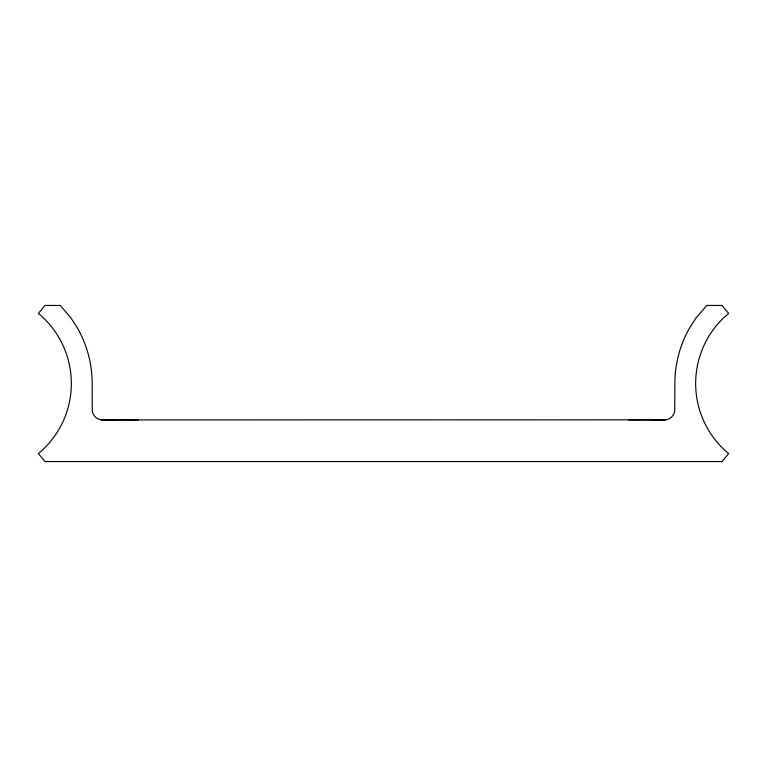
<?xml version="1.0" encoding="UTF-8"?>
<svg xmlns="http://www.w3.org/2000/svg" width="767" height="767" viewBox="0 0 767 767"><rect width="100%" height="100%" fill="white"/><g stroke="black" fill="none" stroke-linecap="round" stroke-linejoin="round"><path stroke-width="1.15" d="M628.537 419.913L665.794 419.827C670.348 419.281 674.203 415.426 674.749 410.872L674.845 383.5A111.857 111.857 0 0 1 689.83 327.576L696.206 317.749L706.762 305.458L722.015 305.458L728.65 313.463L725.975 315.668A91.043 91.043 0 0 0 725.831 451.207L728.65 453.537L722.015 461.542L44.985 461.542L38.35 453.537L41.169 451.207A91.043 91.043 0 0 0 41.025 315.668L38.35 313.463L44.985 305.458L60.238 305.458L70.794 317.749L77.17 327.576A111.857 111.857 0 0 1 92.155 383.5L92.251 410.872C92.826 415.906 97.495 420 102.567 419.913L665.794 419.827L651.231 419.827M115.769 419.827L101.206 419.827L138.463 419.913"/></g></svg>
